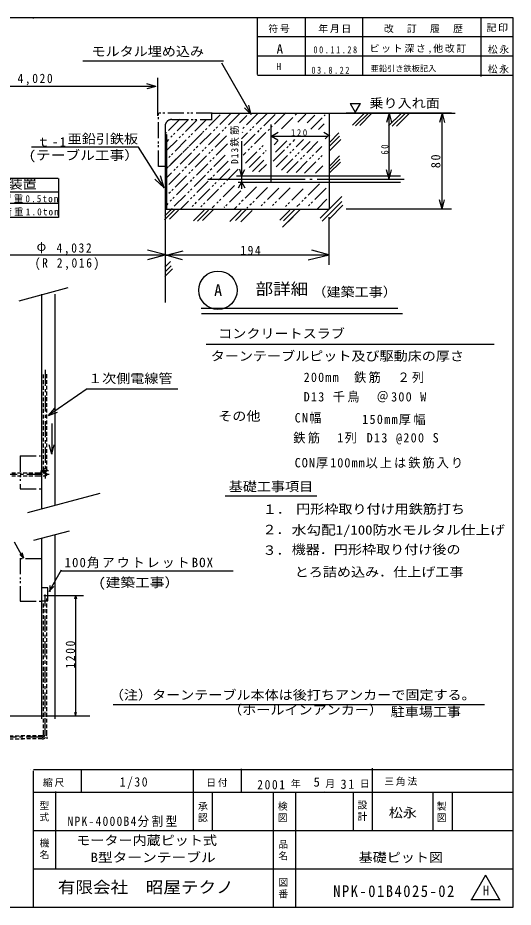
# Model space of a CAD drawing. Units: millimetres, scale not verified. Extents: x -5636 to 5974, y -4212 to 4128.
# Drawn here: x 1326 to 5974, y -4212 to 4128 of the extents above; entities that cross this region are included whole.
import ezdxf
from ezdxf.enums import TextEntityAlignment as Align

# ---------------------------------------------------------------- set-up
doc = ezdxf.new("R2010")
doc.units = ezdxf.units.MM
doc.header["$LTSCALE"] = 30
for name, pattern in [('CHAIN1', [8, 5, -1, 1, -1]), ('DASHED1', [1.8, 1.2, -0.6]), ('DOUBLE_CHAIN1', [8.8, 5, -1, 0.6, -0.6, 0.6, -1])]:
    doc.linetypes.add(name, pattern=pattern)
doc.layers.add('0-0', color=7, linetype='Continuous')
doc.styles.add('@ＭＳ ゴシック', font='')
doc.styles.add('ＭＳ ゴシック', font='')
doc.styles.get('@ＭＳ ゴシック').set_extended_font_data('@MS Gothic')
doc.styles.get('ＭＳ ゴシック').set_extended_font_data('MS Gothic')

msp = doc.modelspace()

# ---------------------------------------------------------------- linework, layer by layer
at = {"layer": '0-0'}
for p, q in [((1473.75, 4120.31), (1473.75, 4127.81)), ((3573.75, 3595.98), (3573.75, 4127.81)), ((4023.75, 3583.62), (4023.75, 4127.81)), ((4563.75, 3586.71), (4563.75, 4127.81)), ((5673.75, 3577.45), (5673.75, 4127.81)), ((5973.75, 3947.81), (3573.75, 3947.81)), ((5973.75, 3767.81), (3573.75, 3767.81)), ((1937.13, 3724.6), (3254.15, 3724.6)), ((5973.75, 3587.81), (3573.75, 3587.81)), ((2622.33, 3484.34), (2535.4, 3507.63)), ((2640.13, 3208.48), (2640.13, 3564.43)), ((2622.33, 3484.34), (1056.15, 3484.34)), ((2622.33, 3484.34), (2535.4, 3461.04)), ((3516.69, 3221.23), (3493.4, 3308.17)), ((4443.08, 3323.52), (4490.3, 3241.74)), ((4445.54, 3323.52), (4541.27, 3323.52)), ((4492.18, 3240.06), (4541.05, 3324.72)), ((3144.79, 3233.62), (5428.12, 3233.62)), ((4246.88, 3233.62), (4246.88, 2333.93)), ((5396.02, 3233.62), (4404.99, 3233.62)), ((4581.37, 3236.99), (4466.52, 3122.14)), ((4615.09, 3233.62), (4494.8, 3113.32)), ((4648.81, 3233.62), (4534.11, 3118.91)), ((4718.61, 3233.62), (4821.85, 3233.62)), ((4808.61, 3233.62), (4785.32, 3146.68)), ((4921.74, 3230.25), (4804.83, 3113.33)), ((4808.61, 2615.62), (4808.61, 3233.62)), ((4808.61, 3233.62), (4831.9, 3146.68)), ((4958.56, 3230.25), (4839, 3110.68)), ((4997.83, 3230.25), (4878.47, 3110.89)), ((5306.02, 3233.62), (5282.72, 3146.68)), ((5306.02, 2333.93), (5306.02, 3233.62)), ((5306.02, 3233.62), (5329.31, 3146.68)), ((3701.21, 3125.71), (3701.21, 2582.77)), ((2706.9, 3033.62), (2706.9, 2345.15)), ((2706.9, 3033.62), (2721.9, 3033.62)), ((2706.91, 3033.62), (2706.91, 2334.65)), ((2721.9, 3033.28), (2721.9, 2335.8)), ((3704.59, 3017.79), (3764.79, 2983.03)), ((3768.66, 3051.52), (3705.95, 3015.31)), ((3711.33, 3017.79), (4234.03, 3017.79)), ((4196.93, 3054.89), (4253.64, 3022.15)), ((4244.15, 3027.91), (4208.7, 2992.46)), ((4338.57, 3048.14), (4245.82, 2955.39)), ((4345.31, 3017.79), (4254.01, 2926.49)), ((3424.69, 2970.58), (3424.69, 2525.45)), ((4355.43, 2987.44), (4249.19, 2881.2)), ((2456.97, 2915.58), (1455.51, 2915.58)), ((2699.92, 2532.33), (2456.97, 2915.58)), ((4352.26, 2773.68), (4248.44, 2669.86)), ((4347.35, 2803.14), (4249.77, 2705.56)), ((4344.9, 2832.6), (4252.78, 2740.47)), ((3423.75, 2647.11), (3407.97, 2707.16)), ((3424.44, 2646.77), (3455.66, 2705.79)), ((4808.61, 2615.62), (4785.32, 2702.56)), ((4808.61, 2615.62), (4831.9, 2702.56)), ((935.92, 2625.31), (1704.69, 2625.31)), ((1707.62, 2619.45), (1707.62, 2256.13)), ((2699.92, 2532.33), (2611.63, 2613.6)), ((2699.92, 2532.33), (2664.09, 2646.85)), ((3107.7, 2615.62), (4021.88, 2615.62)), ((3377.48, 2645.62), (4915.22, 2645.62)), ((3424.69, 2586.15), (3393.01, 2531.28)), ((3394.34, 2585.62), (4915.22, 2585.62)), ((4065.42, 2613.12), (4089.02, 2613.12)), ((4134.38, 2615.62), (4950, 2615.62)), ((4718.61, 2615.62), (4821.85, 2615.62)), ((3428.06, 2582.77), (3456.12, 2534.17)), ((951.78, 2497.29), (1707.68, 2497.29)), ((4365.55, 2451.26), (4162.3, 2248.01)), ((5306.02, 2333.93), (5282.72, 2420.86)), ((5306.02, 2333.93), (5329.31, 2420.86)), ((944.97, 2387.99), (1700.96, 2387.99)), ((1435.95, 2389.79), (1434.8, 2388.65)), ((4365.55, 2404.05), (4182.45, 2220.95)), ((4375.66, 2370.32), (4249.19, 2243.85)), ((2795.53, 2326.67), (2702.71, 2233.85)), ((2763.67, 2329.12), (2704.83, 2270.28)), ((2706.87, 2333.62), (4247.8, 2333.62)), ((2706.87, 2333.62), (2706.87, 1458.8)), ((2834.75, 2324.22), (2750.18, 2239.65)), ((3074.98, 2324.22), (2975.7, 2224.94)), ((3114.2, 2324.22), (3011.25, 2221.26)), ((3158.32, 2326.67), (3057.82, 2226.17)), ((3420.61, 2324.22), (3313.98, 2217.59)), ((3469.64, 2329.12), (3366.68, 2226.17)), ((3526.02, 2321.77), (3419.39, 2215.14)), ((3879, 2324.22), (3783.4, 2228.62)), ((3908.42, 2262.94), (3809.14, 2163.66)), ((3923.13, 2326.67), (3818.95, 2222.49)), ((3972.15, 2326.67), (3859.39, 2213.91)), ((4246.88, 1812.16), (4246.88, 2259.7)), ((5396.02, 2333.93), (4404.99, 2333.93)), ((2702.15, 1906.76), (2541.83, 1949.72)), ((2709.74, 1899.17), (2876.91, 1943.96)), ((4244.99, 1906.15), (4083.21, 1947.75)), ((4246.88, 1902.16), (1244.27, 1902.16)), ((2705.95, 1902.97), (2543.67, 1859.48)), ((2702.15, 1906.76), (2866.81, 1862.64)), ((2706.25, 1788.8), (2759.69, 1842.24)), ((4246.77, 1902.61), (4050.34, 1856.35)), ((2706.22, 1702.97), (2778.05, 1774.81)), ((2708.16, 1746.59), (2764.23, 1802.65)), ((1337.2, 1475.05), (1799.43, 1598.91)), ((1546.88, 1536.46), (1546.88, -477.06)), ((1671.88, 1536.46), (1671.88, -442.32)), ((3046.31, 1406.25), (4891.26, 1406.25)), ((3048.61, 1356.49), (4936.51, 1356.49)), ((3093.75, 1068.75), (5793.75, 1068.75)), ((1977.82, 647.92), (1612.91, 399.78)), ((1977.82, 647.92), (2826.04, 647.92)), ((1612.91, 399.78), (1671.7, 467.93)), ((1612.91, 399.78), (1697.9, 429.4)), ((1644.38, 37.5), (1667.67, 124.43)), ((1419.91, -510.07), (2098.5, -328.24)), ((3272.29, -353.29), (4131.97, -353.29)), ((1475.05, -771.99), (1812.18, -681.66)), ((1671.88, -715.88), (1671.88, -2445.63)), ((1292.6, -786.65), (1375.3, -937.87)), ((1546.88, -754.96), (1546.88, -2445.63)), ((1344.59, -904.79), (1380.03, -940.24)), ((1382.39, -940.24), (1368.21, -888.25)), ((1546.88, -857.81), (1546.88, -1153.12)), ((1734, -1051.85), (1616.31, -1255.7)), ((1734, -1056.59), (3345.54, -1056.59)), ((1546.88, -1139.06), (1546.88, -2418.75)), ((1622.62, -1246.18), (1663.18, -1205.61)), ((1624.99, -1194.04), (1624.99, -1255.66)), ((1570.82, -1287.88), (1941.22, -1287.88)), ((1866.37, -1288.25), (1856.85, -1323.78)), ((1866.01, -1287.54), (1875.2, -1321.83)), ((1866.07, -1287.88), (1866.07, -2415.17)), ((2220.23, -2312.73), (5705.64, -2312.73)), ((1554.72, -2417.86), (2000.27, -2417.86)), ((1856.5, -2382.5), (1865.54, -2416.22)), ((1865.86, -2416.43), (1874.97, -2382.44)), ((-5540.57, -2418.75), (1546.88, -2418.75)), ((3423.75, -3128.48), (3423.75, -2914.41)), ((4653.75, -3496.02), (4653.75, -2908.48)), ((1448.44, -2922.19), (1449.32, -2922.19)), ((1473.75, -4212.19), (1473.75, -2932.19)), ((1474.21, -2922.19), (5973.75, -2922.19)), ((1923.75, -3128.48), (1923.75, -2926.26)), ((2973.75, -3496.02), (2973.75, -2922.16)), ((3153.75, -2923.37), (3153.75, -2922.16)), ((4653.75, -3128.48), (4653.75, -2920.34)), ((1475.32, -3132.19), (5973.75, -3132.19)), ((1683.75, -3846.52), (1683.75, -3128.48)), ((3153.75, -3496.02), (3153.75, -3133.93)), ((3723.75, -4212.19), (3723.75, -3135.94)), ((3933.75, -4212.19), (3933.75, -3135.94)), ((4203.75, -3128.48), (4203.75, -3127.8)), ((4473.75, -3496.02), (4473.75, -3136.79)), ((5223.75, -3496.02), (5223.75, -3136.79)), ((5403.75, -3496.02), (5403.75, -3136.79)), ((1473.6, -3492.19), (5973.75, -3492.19)), ((1473.6, -3852.19), (5973.75, -3852.19)), ((5713.93, -3912.06), (5578.93, -4145.89)), ((5713.93, -3912.06), (5848.93, -4145.89)), ((5576.48, -4138.68), (5846.48, -4138.68))]:
    msp.add_line(p, q, dxfattribs=at)
at = {"layer": '0-0', "linetype": 'DOUBLE_CHAIN1'}
for p, q in [((3148.09, 3234.25), (2646.9, 3234.25)), ((2646.9, 2734.01), (2646.9, 3234.25)), ((2847.05, 3178.18), (2706.4, 3037.54)), ((3093.47, 3170.04), (2717.09, 2793.66)), ((3225.25, 3216.97), (2717.53, 2709.25)), ((3327.24, 3234.11), (2718.46, 2625.33)), ((3407.73, 3229.74), (2722.43, 2544.44)), ((2927.54, 3173.82), (2722.63, 2968.91)), ((2771.9, 3174.25), (3148.09, 3174.25)), ((3146.9, 3169.22), (3146.9, 3234.25)), ((3474.98, 3212.14), (3407.13, 3144.29)), ((3667.38, 3234.84), (3424.14, 2991.6)), ((3576.97, 3229.28), (3424.74, 3077.05)), ((3739.59, 3222.2), (3440.1, 2922.7)), ((3839.93, 3237.68), (3441.15, 2838.9)), ((3801.02, 3086.27), (3946.19, 3231.43)), ((3953.1, 3148.48), (4027.41, 3222.79)), ((4039.51, 3141.57), (4113.82, 3215.88)), ((4074.07, 3082.81), (4208.87, 3217.61)), ((2706.9, 3109.25), (2706.9, 2334.65)), ((3006.37, 3167.79), (2722.35, 2883.78)), ((4146.65, 3079.36), (4200.23, 3132.93)), ((3054.82, 3046.54), (2718.14, 2709.86)), ((3283.03, 3020.19), (2722.09, 2459.25)), ((3434.65, 3055.16), (3429.47, 3049.98)), ((3294.02, 2946.33), (2722.9, 2375.21)), ((3462.3, 2764.83), (3645.49, 2948.02)), ((3721.53, 2782.11), (3925.45, 2986.04)), ((3731.9, 2937.65), (3769.92, 2975.67)), ((3742.26, 2868.52), (3859.78, 2986.04)), ((3749.18, 2730.27), (4004.95, 2986.04)), ((3801.02, 2699.16), (4068.89, 2967.03)), ((3849.41, 2674.97), (4155.3, 2980.85)), ((3935.82, 2678.42), (4179.49, 2922.09)), ((3271.91, 2839.37), (2766.88, 2334.33)), ((3496.87, 2723.35), (3655.86, 2882.35)), ((4015.31, 2671.51), (4188.13, 2844.33)), ((3299.45, 2782.05), (2851.35, 2333.95)), ((3527.97, 2685.33), (3650.67, 2808.03)), ((3586.73, 2681.88), (3657.58, 2752.73)), ((2705.37, 2734.25), (2646.9, 2734.25)), ((3313.74, 2711.49), (2951.37, 2349.12)), ((3394.23, 2707.12), (3038.9, 2351.8)), ((4119, 2671.51), (4186.4, 2738.91)), ((3358.61, 2553.99), (3149.51, 2344.89)), ((3417.37, 2505.61), (3260.11, 2348.34)), ((3565.99, 2543.63), (3358.61, 2336.25)), ((3669.68, 2536.71), (3474.4, 2341.43)), ((3773.37, 2529.8), (3593.64, 2350.07)), ((3880.52, 2533.26), (3692.15, 2344.89)), ((4001.49, 2522.89), (3830.4, 2351.8)), ((4157.02, 2571.28), (3942.73, 2356.98)), ((4219.24, 2529.8), (4032.6, 2343.16)), ((4226.15, 2426.11), (4138.01, 2337.97)), ((2758.76, 2321.77), (2759.99, 2322.99)), ((1346.88, 18.82), (1539.09, 18.82)), ((1347.73, -939.09), (1347.73, -1343.96)), ((1547.73, -943.96), (1347.73, -943.96)), ((1347.73, -1343.96), (1547.73, -1343.96))]:
    msp.add_line(p, q, dxfattribs=at)
at = {"layer": '0-0', "linetype": 'DASHED1'}
for p, q in [((1567.69, -116.42), (1567.69, 795.81)), ((1598.7, -114.9), (1598.7, 802.47)), ((836.82, -138.13), (1514.02, -138.13)), ((1508.24, -138.13), (1581.67, -138.13)), ((1569.21, -114.9), (1568.45, -114.9)), ((836.82, -168.13), (1514.02, -168.13)), ((1508.24, -168.13), (1581.67, -168.13)), ((1598.17, -2588.75), (1598.17, -1318.73)), ((1568.17, -2588.75), (1568.17, -1341.74)), ((653.14, -2603.75), (1376.63, -2603.75)), ((653.14, -2633.75), (1376.63, -2633.75)), ((1553.17, -2603.75), (1356.97, -2603.75)), ((1553.17, -2633.75), (1356.97, -2633.75)), ((1568.17, -2615.74), (1568.17, -2603.75)), ((1598.17, -2615.74), (1598.17, -2633.75))]:
    msp.add_line(p, q, dxfattribs=at)
at = {"layer": '0-0', "linetype": 'CHAIN1'}
for p, q in [((1582.82, 825.78), (1582.82, -185.31)), ((-750.98, -153.13), (1641.05, -153.13)), ((1583.4, -133.35), (1540.02, -133.35)), ((1541.93, -115.71), (1614.39, -115.71)), ((1583.58, -192.04), (1583.58, -194.31)), ((1583.17, -2588.75), (1583.17, -1279.3)), ((1553.17, -2618.75), (-562.28, -2618.75))]:
    msp.add_line(p, q, dxfattribs=at)
at = {"layer": '0-0'}
for points in [[(-5636.25, -4212.19), (5973.75, -4212.19), (5973.75, 4127.81), (-5636.25, 4127.81)], [(1548.66, -1337.93), (1608.66, -1337.93), (1608.66, -1217.93), (1548.66, -1217.93)]]:
    msp.add_lwpolyline(points, close=True, dxfattribs=at)
for points in [[(3236.35, 3706.81), (3516.69, 3221.23), (3453.06, 3284.87)], [(935.92, 2625.31), (935.92, 2257.41), (1707.83, 2257.41)], [(1644.38, 324.09), (1644.38, 37.5), (1621.09, 124.43)]]:
    msp.add_lwpolyline(points, dxfattribs=at)
at = {"layer": '0-0', "linetype": 'DOUBLE_CHAIN1'}
msp.add_lwpolyline([(1346.88, 18.82), (1346.88, -289.45), (1544.36, -289.45)], dxfattribs=at)
at = {"layer": '0-0'}
msp.add_circle((3203.63, 1573.21), 180, dxfattribs=at)
at = {"layer": '0-0', "linetype": 'DASHED1'}
for centre in [(1582.82, -114.15), (1582.97, -153.05)]:
    msp.add_circle(centre, 15, dxfattribs=at)
at = {"layer": '0-0', "linetype": 'DOUBLE_CHAIN1'}
msp.add_arc((2771.9, 3109.25), 65, 90, 180, dxfattribs=at)
at = {"layer": '0-0', "linetype": 'CHAIN1'}
msp.add_arc((1553.17, -2588.75), 30, 270, 0, dxfattribs=at)
at = {"layer": '0-0', "linetype": 'DASHED1'}
for radius in [15, 45]:
    msp.add_arc((1553.17, -2588.75), radius, 270, 0, dxfattribs=at)

# ---------------------------------------------------------------- texts
at = {"layer": '0-0', "style": 'ＭＳ ゴシック'}
for s, height, width, p in [('モルタル埋め込み', 87.98, 1.1, (2017.22, 3742.4)), ('乗り入れ面', 87.98, 1.1, (4624.73, 3257.25)), ('亜鉛引鉄板', 87.98, 1.1, (1794.06, 2922.55)), ('(テーブル工事）', 87.98, 1.15, (1427.69, 2768.99)), ('駆動装置', 87.98, 1.1, (975, 2498.55)), ('部詳細', 110, 1.1, (3556, 1496.78)), ('（建築工事）', 87.98, 1.1, (4090.35, 1487.4)), ('コンクリートスラブ', 87.98, 1.1, (3206.25, 1096.88)), ('ターンテーブルピット及び駆動床の厚さ', 87.98, 1.1, (3135.94, 885.94)), ('１次側電線管', 87.98, 1.1, (1985.12, 675.49)), ('その他', 87.98, 1.1, (3206.25, 323.44)), ('基礎工事項目', 87.98, 1.1, (3304.69, -337.5)), ('１．', 87.98, 1.1, (3624.61, -550.59)), ('円形枠取り付け用鉄筋打ち', 87.98, 1.1, (3937.5, -548.44)), ('２．', 87.98, 1.1, (3621.09, -740.85)), ('水勾配1/100防水モルタル仕上げ', 87.98, 1.15, (3895.31, -745.31)), ('３．', 87.98, 1.1, (3621.09, -934.63)), ('機器．円形枠取り付け後の', 87.98, 1.1, (3895.31, -928.12)), ('とろ詰め込み．仕上げ工事', 87.98, 1.1, (3923.44, -1139.06)), ('(建築工事）', 87.98, 1.15, (2081.25, -1237.5)), ('（注）ターンテーブル本体は後打ちアンカーで固定する。', 87.98, 1.1, (2189.25, -2292.08)), ('（ホールインアンカー）', 87.98, 1.1, (3299.41, -2431.49)), ('駐車場工事', 87.98, 1.1, (4824.3, -2450.01)), ('松永', 87.98, 1.1, (4806.58, -3396.41)), ('モーター内蔵ピット式', 87.98, 1.1, (1874.27, -3655.26)), ('B型ターンテーブル', 87.98, 1.15, (2008.52, -3815.33)), ('基礎ピット図', 87.98, 1.1, (4523.18, -3815.33)), ('有限会社\u3000昭屋テクノ', 110, 1.1, (1701.09, -4112.98))]:
    msp.add_text(s, height=height, dxfattribs=dict(at, width=width)).set_placement(p, align=Align.BOTTOM_LEFT)
for s, height, p in [('A', 87.98, (3754.14, 3765.81)), ('H', 65.98, (3751.1, 3618.75)), ('亜鉛引き鉄板記入', 54.99, (4635.95, 3608.28)), ('φ', 87.98, (1501.7, 1916.46)), ('A', 110, (3167.65, 1485.18)), ('5', 87.98, (4100.19, -3108.2)), ('H', 87.98, (5688.97, -4125.82))]:
    msp.add_text(s, height=height, dxfattribs=at).set_placement(p, align=Align.BOTTOM_LEFT)
at = {"layer": '0-0', "attachment_point": 7, "style": 'ＭＳ ゴシック'}
for s, insert, char_height in [('\\T1.17;符号', (3676.12, 3985.12), 65.98), ('\\T1.17;年月日', (4145.36, 3985.12), 65.98), ('\\T1.17;改\u3000訂\u3000履\u3000歴', (4760.66, 3985.12), 65.98), ('\\T1.17;記印', (5724, 3994.44), 65.98), ('\\T1.39;\\W0.85;00.11.28', (4099.86, 3794.04), 65.98), ('\\T1.18;ピット深さ,他改訂', (4625.33, 3790.69), 65.98), ('\\T1.17;松永', (5735.07, 3790.01), 65.98), ('\\T1.17;松永', (5734.44, 3605.24), 65.98), ('\\T1.28;\\W0.9;4,020', (1323.11, 3493.24), 87.98), ('\\T1.39;\\W0.85;03.8.22', (4080.9, 3602.53), 65.98), ('\\T1.19;ｔ-1', (1504.74, 2918.8), 87.98), ('\\T1.38;\\W0.9;120', (3888.6, 3016.93), 65.98), ('\\T1.25;\\W0.95;押圧荷重0.5ton', (958.71, 2391.42), 65.98), ('\\T1.25;\\W0.95;水平荷重1.0ton', (962.15, 2267.72), 65.98), ('\\T1.28;\\W0.9;4,032', (1688.95, 1902.97), 87.98), ('\\T1.27;\\W0.9;194', (3413.66, 1901.1), 87.98), ('\\T1.28;\\W0.9;(R\\~2,016)', (1484.8, 1762.33), 87.98), ('\\T1.19;\\W0.95;200mm\\~\\~鉄筋\u3000２列', (4007.81, 703.12), 87.98), ('\\T1.2;\\W0.95;D13\\~千鳥\u3000＠300\\~W', (4007.81, 520.31), 87.98), ('\\T1.2;\\W0.95;CN幅', (3923.44, 323.44), 87.98), ('\\T1.21;\\W0.95;150mm厚幅', (4556.25, 309.38), 87.98), ('\\T1.21;\\W0.95;鉄筋\u30001列\\~D13\\~@200\\~S', (3909.38, 126.56), 87.98), ('\\T1.17;\\W0.95;CON厚100mm以上は鉄筋入り', (3923.44, -98.44), 87.98), ('\\T1.17;100角アウトレットBOX', (1764.55, -1033.92), 87.98), ('\\T1.17;縮尺', (1561.64, -3084.62), 65.98), ('\\T1.28;\\W0.9;1/30', (2282.19, -3102.76), 87.98), ('\\T1.17;日付', (3093.8, -3084.62), 65.98), ('\\T1.17;三角法', (4764.19, -3073.1), 65.98), ('\\T1.28;\\W0.9;2001', (3572.13, -3108.2), 87.98), ('\\T1.17;\u3000\u3000\u3000年\u3000\u3000月\u3000\u3000日', (3562.74, -3094.12), 65.98), ('\\T1.27;\\W0.95;31', (4353.66, -3103.51), 87.98), ('\\T1.22;\\W0.9;NPK-4000B4分割型', (1792.12, -3460.18), 87.98), ('\\T1.22;\\W0.9;NPK-01B4025-02', (4285.24, -4118.24), 110)]:
    msp.add_mtext(s, dxfattribs=dict(at, insert=insert, char_height=char_height))
at = {"layer": '0-0', "attachment_point": 7}
for s, insert, char_height, rotation, style in [('\\T1.26;\\W0.95;D13鉄筋', (3401.08, 2758.13), 65.98, 90, 'ＭＳ ゴシック'), ('\\T1.36;\\W0.9;60', (4801.99, 2844.84), 65.98, 90, 'ＭＳ ゴシック'), ('\\T1.27;\\W0.95;80', (5291.71, 2717.37), 87.98, 90, 'ＭＳ ゴシック'), ('\\T1.28;\\W0.9;1200', (1863.83, -1974.03), 87.98, 90, 'ＭＳ ゴシック'), ('\\T1.17;型式', (1532.84, -3211.34), 65.98, 270, '@ＭＳ ゴシック'), ('\\T1.17;承認', (3018.92, -3217.1), 65.98, 270, '@ＭＳ ゴシック'), ('\\T1.17;検図', (3767.71, -3217.1), 65.98, 270, '@ＭＳ ゴシック'), ('\\T1.17;設計', (4516.51, -3205.58), 65.98, 270, '@ＭＳ ゴシック'), ('\\T1.17;製図', (5259.55, -3217.1), 65.98, 270, '@ＭＳ ゴシック'), ('\\T1.17;機名', (1532.84, -3562.69), 65.98, 270, '@ＭＳ ゴシック'), ('\\T1.17;品名', (3773.47, -3574.21), 65.98, 270, '@ＭＳ ゴシック'), ('\\T1.17;図番', (3773.47, -3931.33), 65.98, 270, '@ＭＳ ゴシック')]:
    msp.add_mtext(s, dxfattribs=dict(at, insert=insert, char_height=char_height, rotation=rotation, style=style))

doc.saveas('drawing.dxf')
